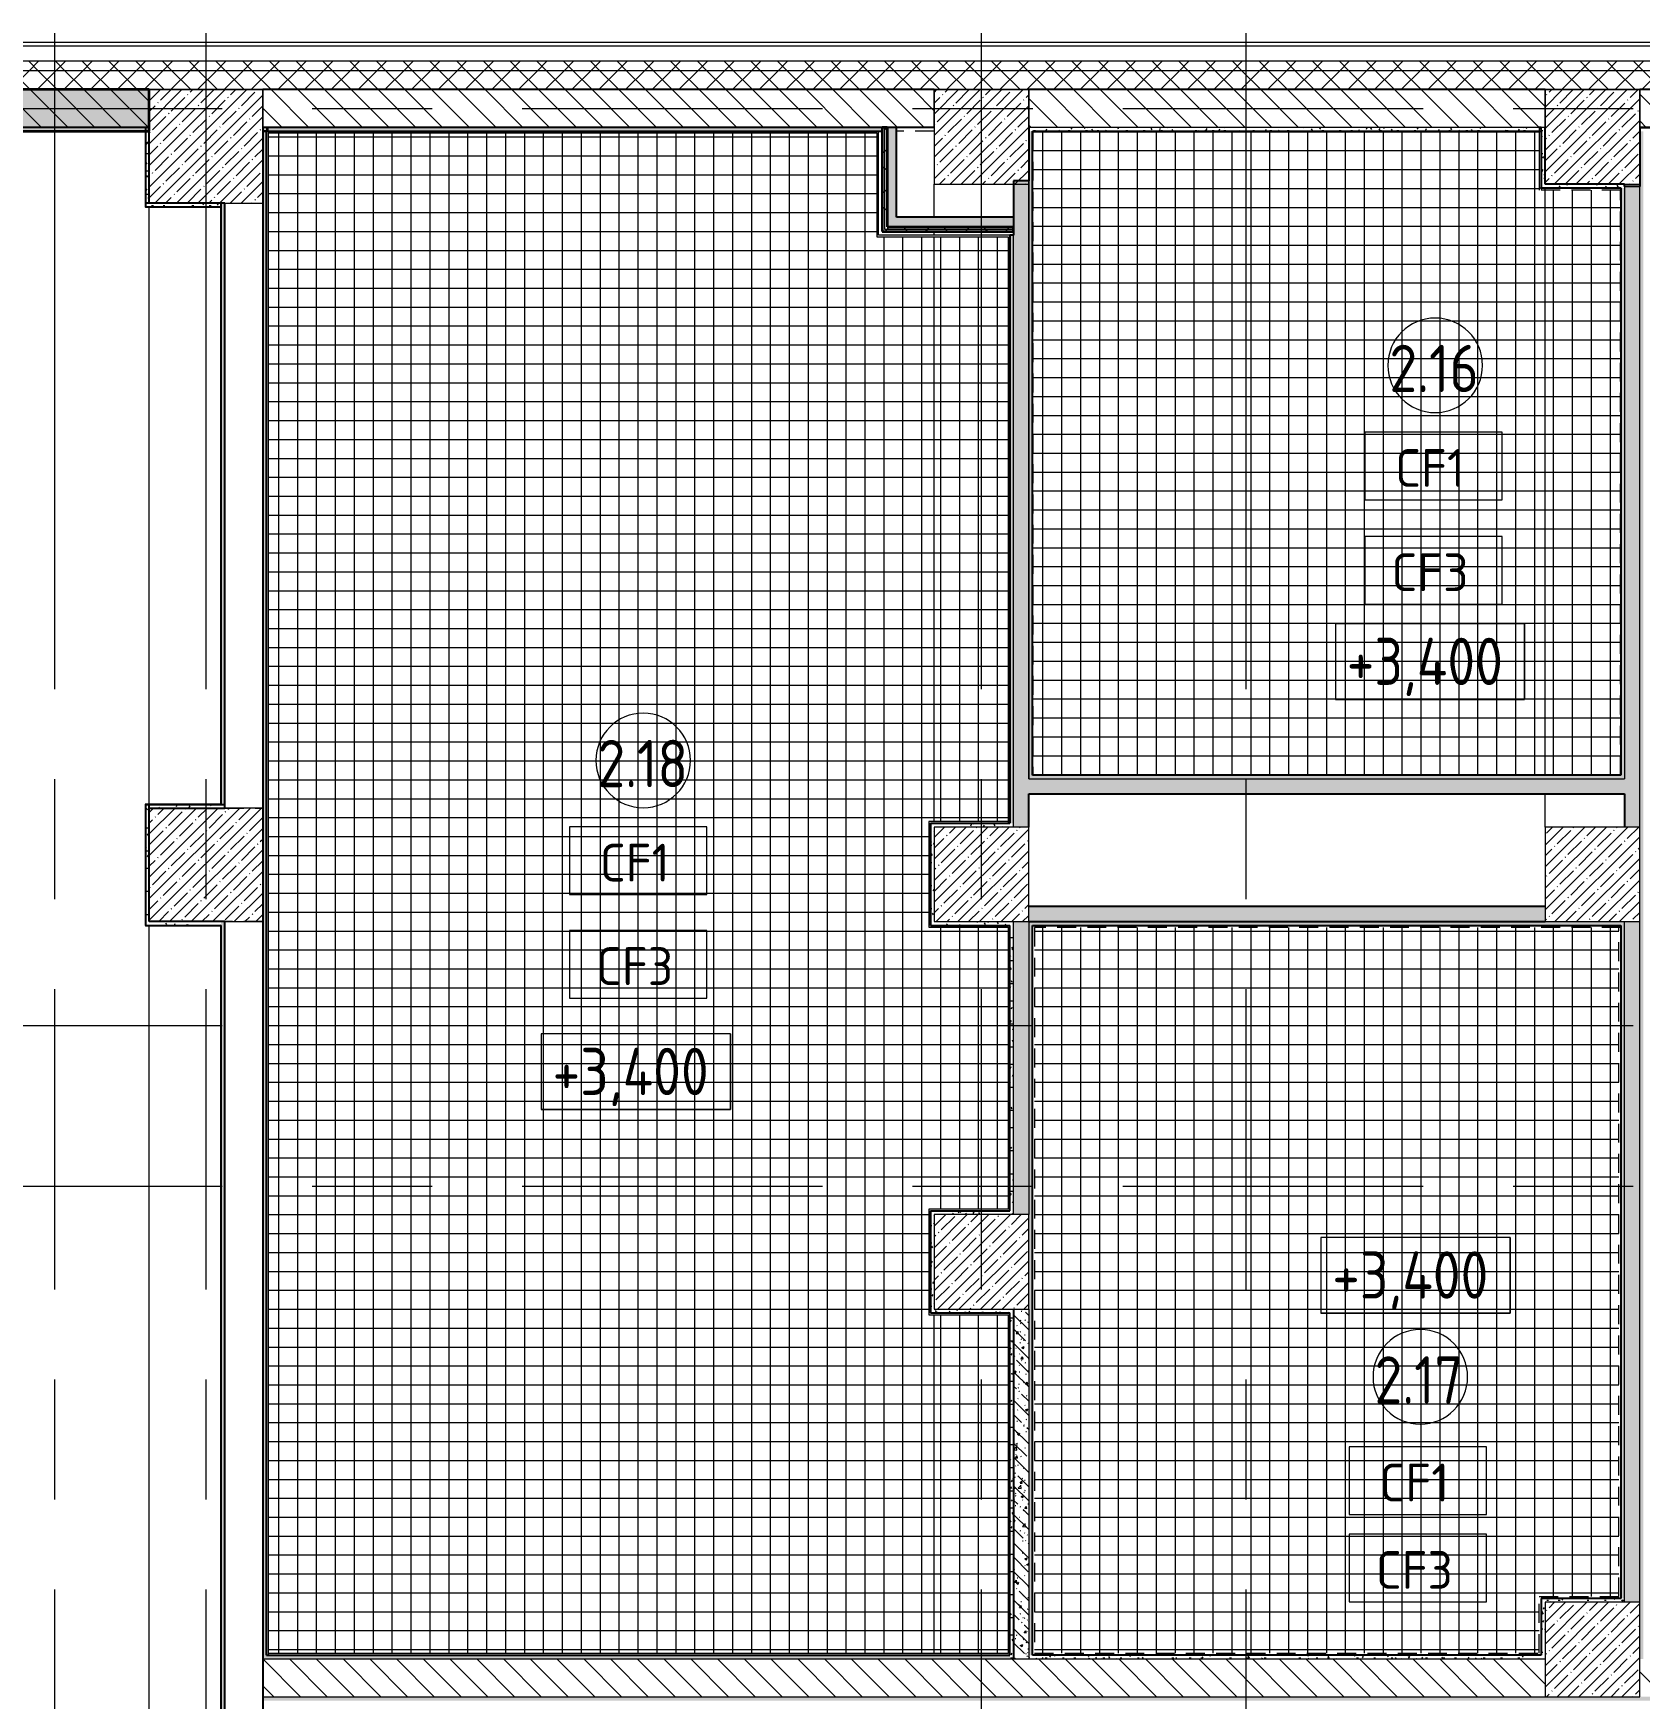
# Model space of a CAD drawing. Header units: millimetres. Extents: x 35146 to 234858, y -8553 to 29000.
# Drawn here: x 65547 to 74040, y 18590 to 27398 of the extents above; entities that cross this region are included whole.
import ezdxf

# ---------------------------------------------------------------- set-up
doc = ezdxf.new("R2010")
doc.units = ezdxf.units.MM
doc.linetypes.add('200_ШТРИХ__ш1_п0_6_', pattern=[160, 100, -60])
doc.linetypes.add('Осевая', pattern=[3175, 635, -476.25, 1587.5, -476.25])
for name, color, linetype, lineweight in [('A-AREA-IDEN', 7, 'Continuous', 9), ('A-CLNG-IDEN', 7, 'Continuous', 9), ('A-DETL-MBND', 7, '200_ШТРИХ__ш1_п0_6_', 9), ('A-FLOR', 7, 'Continuous', 9), ('A-WALL', 7, 'Continuous', 9), ('G-ANNO-DIMS', 7, 'Continuous', 9), ('I-WALL', 7, 'Continuous', 9), ('S-COLS', 7, 'Continuous', 9), ('Оси', 7, 'Continuous', 9), ('Оси-2', 7, 'Осевая', 9)]:
    doc.layers.add(name, color=color, linetype=linetype, lineweight=lineweight)
for name, color, linetype, lineweight, true_color in [('A-WALL-1', 7, 'Continuous', 25, 0x3c3c3c), ('A-WALL-2', 7, 'Continuous', 13, 0x3c3c3c), ('A-WALL-3', 7, 'Continuous', 35, 0x3c3c3c), ('A-WALL-FNSH-1', 7, 'Continuous', 9, 0x3c3c3c), ('A-WALL-FNSH-2', 7, 'Continuous', 13, 0x3c3c3c)]:
    doc.layers.add(name, color=color, linetype=linetype, lineweight=lineweight, true_color=true_color)
doc.styles.add('GOST Common', font='GOST_Common.ttf', dxfattribs={"width": 0.9, "height": 250})
doc.styles.add('GOST Common_1', font='GOST_Common.ttf', dxfattribs={"height": 200})
pattern_1 = [(45, (0, 0), (-57.02463, 57.02463), []), (45, (57.025, 0), (-57.02463, 57.02463), [100.806, -20.161, 3.353, -16.808])]
pattern_2 = [(135, (0, 0), (-70.71068, -70.71068), [])]
pattern_3 = [(135, (0, 0), (-75.43415, -75.43415), [106.68, -17.78, 3.556, -17.78]), (135, (0, 75.39), (-75.43415, -75.43415), []), (50, (0, 0), (127.52922, -11.15758), [13.335, -146.685]), (355, (0, 0), (-24.66966, 133.74002), [10.668, -117.348]), (100.451, (10.63, -0.93), (102.85973, 122.58178), [11.333, -124.663]), (46.184, (0, 35.56), (189.75516, -29.43036), [20.002, -220.027]), (96.636, (15.81, 33.1), (166.1822, 173.1996), [17, -186.995]), (351.184, (0, 35.56), (166.18393, 173.19757), [16.002, -176.022]), (21, (17.78, 26.67), (106.13027, -71.58603), [13.335, -146.685]), (326, (17.78, 26.67), (43.26188, 128.93175), [10.668, -117.348]), (71.451, (26.62, 20.7), (149.39198, 57.34505), [11.333, -124.663]), (37.5, (0, 0), (2.162228, 59.188357), [3.353, -112.573, 3.353, -115.773, -117.793]), (37.5, (0, 0), (2.162228, 59.188357), [-235.052, 3.353, -114.44]), (7.5, (0, 0), (46.773857, 70.12615), [3.353, -64.567, 3.353, -109.906, -44.894]), (7.5, (0, 0), (46.773857, 70.12615), [-181.178, 3.353, -41.542]), (327.5, (-39.65, 0), (94.91367, -4.010093), [3.353, -41.097, 3.353, -135.331, -184.023]), (327.5, (-39.65, 0), (94.91367, -4.010093), [-183.134, 3.353, -180.67]), (317.5, (-57.43, 0), (103.69057, 17.79882), [3.353, -54.432, 3.353, -88.748, -130.683]), (317.5, (-57.43, 0), (103.69057, 17.79882), [-149.885, 3.353, -127.33])]
pattern_4 = [(45, (0, 0), (-70.71068, 70.71068), []), (135, (0, 0), (-70.71068, -70.71068), [])]
pattern_5 = [(0, (0, 0), (121.92, 30.48), [10.058, -81.382, 10.058, -81.382, -487.68]), (0, (0, 0), (121.92, 30.48), [-182.88, 10.058, -172.822, 10.058, -81.382, -213.36]), (0, (0, 0), (121.92, 30.48), [-457.2, 10.058, -50.902, 10.058, -142.342]), (120, (45.72, 15.24), (-87.356454, 90.345817), [10.058, -81.382, 10.058, -81.382, -487.68]), (120, (45.72, 15.24), (-87.356454, 90.345817), [-182.88, 10.058, -172.822, 10.058, -81.382, -213.36]), (120, (45.72, 15.24), (-87.356454, 90.345817), [-457.2, 10.058, -50.902, 10.058, -142.342]), (240, (60.96, 76.2), (-34.563546, -120.825817), [10.058, -81.382, 10.058, -81.382, -487.68]), (240, (60.96, 76.2), (-34.563546, -120.825817), [-182.88, 10.058, -172.822, 10.058, -81.382, -213.36]), (240, (60.96, 76.2), (-34.563546, -120.825817), [-457.2, 10.058, -50.902, 10.058, -142.342])]
pattern_6 = [(45, (0, 0), (-106.06602, 106.06602), []), (135, (0, 0), (-106.06602, -106.06602), [])]

# ---------------------------------------------------------------- blocks, each defined once
blk = doc.blocks.new('BSC_Колонна _Прямоугольная - 500х500-V22-План потолков с обозначением видов отделки и геометрии 2 этажа в осях 12-23')
at = {"layer": 'S-COLS'}
h = blk.add_hatch(dxfattribs=at)
h.set_pattern_fill('FP_31', color=256, style=0, pattern_type=2)
h.set_pattern_definition([(45, (-73790, -22950), (-57.02463, 57.02463), []), (45, (-73732.975, -22950), (-57.02463, 57.02463), [100.806, -20.161, 3.353, -16.808])])
h.paths.add_polyline_path([(-250, -250), (250, -250), (250, 250), (-250, 250)])
for p, q in [((250, 250), (-250, 250)), ((-250, 250), (-250, -250)), ((250, -250), (250, 250)), ((-250, -250), (250, -250))]:
    blk.add_line(p, q, dxfattribs=at)
blk = doc.blocks.new('BSC_Колонна _Прямоугольная - 500х500-V23-План потолков с обозначением видов отделки и геометрии 2 этажа в осях 12-23')
at = {"layer": 'S-COLS'}
h = blk.add_hatch(dxfattribs=at)
h.set_pattern_fill('FP_32', color=256, style=0, pattern_type=2)
h.set_pattern_definition([(45, (-70560, -22950), (-57.02463, 57.02463), []), (45, (-70502.975, -22950), (-57.02463, 57.02463), [100.806, -20.161, 3.353, -16.808])])
h.paths.add_polyline_path([(-250, -250), (250, -250), (250, 250), (-250, 250)])
for p, q in [((250, 250), (-250, 250)), ((-250, 250), (-250, -250)), ((250, -250), (250, 250)), ((-250, -250), (250, -250))]:
    blk.add_line(p, q, dxfattribs=at)
blk = doc.blocks.new('BSC_Колонна _Прямоугольная - 500х500-V29-План потолков с обозначением видов отделки и геометрии 2 этажа в осях 12-23')
at = {"layer": 'S-COLS'}
h = blk.add_hatch(dxfattribs=at)
h.set_pattern_fill('FP_38', color=256, style=0, pattern_type=2)
h.set_pattern_definition([(45, (-70560, -20900), (-57.02463, 57.02463), []), (45, (-70502.975, -20900), (-57.02463, 57.02463), [100.806, -20.161, 3.353, -16.808])])
h.paths.add_polyline_path([(-250, -250), (250, -250), (250, 250), (-250, 250)])
for p, q in [((250, 250), (-250, 250)), ((-250, 250), (-250, -250)), ((250, -250), (250, 250)), ((-250, -250), (250, -250))]:
    blk.add_line(p, q, dxfattribs=at)
blk = doc.blocks.new('BSC_Колонна _Прямоугольная - 500х500-V30-План потолков с обозначением видов отделки и геометрии 2 этажа в осях 12-23')
at = {"layer": 'S-COLS'}
h = blk.add_hatch(dxfattribs=at)
h.set_pattern_fill('FP_39', color=256, style=0, pattern_type=2)
h.set_pattern_definition([(45, (-73790, -18850), (-57.02463, 57.02463), []), (45, (-73732.975, -18850), (-57.02463, 57.02463), [100.806, -20.161, 3.353, -16.808])])
h.paths.add_polyline_path([(-250, -250), (250, -250), (250, 250), (-250, 250), (-250, 13.6)])
for p, q in [((250, 250), (-250, 250)), ((-250, 250), (-250, -250)), ((250, -250), (250, 250)), ((-250, -250), (250, -250))]:
    blk.add_line(p, q, dxfattribs=at)
blk = doc.blocks.new('Марка_Помещения - Номер-25198446-План потолков с обозначением видов отделки и геометрии 2 этажа в осях 12-23')
at = {"layer": 'A-AREA-IDEN'}
for start, end in [(360, 180), (180, 360)]:
    blk.add_arc((0, 0), 2.5, start, end, dxfattribs=at)
blk = doc.blocks.new('М_потолков - Марка_ Имя типа-25382930-План потолков с обозначением видов отделки и геометрии 2 этажа в осях 12-23')
at = {"layer": 'A-CLNG-IDEN'}
for p, q in [((3.625, 1.984375), (-3.625, 1.984375)), ((-3.625, 1.984375), (-3.625, -1.59375)), ((3.625, -1.59375), (3.625, 1.984375)), ((-3.625, -1.59375), (3.625, -1.59375))]:
    blk.add_line(p, q, dxfattribs=at)
blk = doc.blocks.new('Высотные отметки - 10х4_h_-17668695-План потолков с обозначением видов отделки и геометрии 2 этажа в осях 12-23')
at = {"layer": 'G-ANNO-DIMS'}
for p, q in [((-5, 4), (-5, 0)), ((5, 4), (-5, 4)), ((5, 4), (-5, 4)), ((-5, 4), (-5, 0)), ((5, 4), (5, 0)), ((5, 0), (5, 4)), ((5, 0), (-5, 0)), ((-5, 0), (5, 0))]:
    blk.add_line(p, q, dxfattribs=at)

msp = doc.modelspace()

# ---------------------------------------------------------------- hatches: boundary and pattern name
at = {"layer": 'A-DETL-MBND'}
h = msp.add_hatch(dxfattribs=at)
h.set_pattern_fill('FP_62', color=256, style=0, pattern_type=2)
h.set_pattern_definition([(270, (68745, 22850), (100, 6e-15), []), (0, (68745, 22850), (0, 100), [])])
h.paths.add_polyline_path([(70701, 18829), (70701, 20621), (70281, 20621), (70281, 21179), (70701, 21179), (70701, 22671), (70281, 22671), (70281, 23229), (70701, 23229), (70701, 26321), (70006.6, 26321), (70006.6, 26871), (66789, 26871), (66789, 18829), (70549.1, 18829)])
h = msp.add_hatch(dxfattribs=at)
h.set_pattern_fill('FP_60', color=256, style=0, pattern_type=2)
h.set_pattern_definition([(270, (72385, 25177.5), (100, 6e-15), []), (0, (72385, 25177.5), (0, 100), [])])
h.paths.add_polyline_path([(73939, 23476), (73939, 26569), (73509, 26569), (73509, 26879), (70831, 26879), (70831, 23476), (73580.6, 23476)])
h = msp.add_hatch(dxfattribs=at)
h.set_pattern_fill('FP_61', color=256, style=0, pattern_type=2)
h.set_pattern_definition([(270, (72385, 20750), (100, 6e-15), []), (0, (72385, 20750), (0, 100), [])])
h.paths.add_polyline_path([(73509, 18831), (73509, 19131), (73929, 19131), (73929, 22669), (70841, 22669), (70841, 18831), (73481, 18831)])
at = {"layer": 'A-WALL'}
h = msp.add_hatch(dxfattribs=at)
h.set_pattern_fill('FP_20', color=256, style=0, pattern_type=2)
h.set_pattern_definition(pattern_4)
h.paths.add_polyline_path([(84980.7, 27200), (84980.7, 27250), (42010, 27250), (42010, 27200), (82276.5, 27200)])
h = msp.add_hatch(dxfattribs=at)
h.set_pattern_fill('FP_20', color=256, style=0, pattern_type=2)
h.set_pattern_definition(pattern_4)
h.paths.add_polyline_path([(84980.7, 27100), (84980.7, 27200), (42060, 27200), (42060, 27100), (84200, 27100)])
at = {"layer": 'I-WALL'}
h = msp.add_hatch(dxfattribs=at)
h.set_pattern_fill('FP_17', color=256, style=0, pattern_type=2)
h.set_pattern_definition(pattern_1)
h.paths.add_polyline_path([(66140, 26880), (66160, 26880), (66160, 27100), (42760, 27100), (42760, 26880), (64685.5, 26880)])
h = msp.add_hatch(dxfattribs=at)
h.set_pattern_fill('FP_19', color=256, style=0, pattern_type=2)
h.set_pattern_definition(pattern_2)
h.paths.add_polyline_path([(81177, 26900), (84200, 26900), (84200, 27100), (81150, 27100), (81150, 26900)])
h.paths.add_polyline_path([(80629, 26900), (80650, 26900), (80650, 27100), (77250, 27100), (77250, 26900), (79344.6, 26900)])
h.paths.add_polyline_path([(74946.9, 26900), (76750, 26900), (76750, 27100), (74040, 27100), (74040, 26900), (74213.9, 26900)])
h.paths.add_polyline_path([(73509, 26900), (73540, 26900), (73540, 27100), (70810, 27100), (70810, 26900), (73481, 26900)])
h.paths.add_polyline_path([(70310, 26900), (70310, 27100), (66760, 27100), (66760, 26900), (69816.2, 26900)])
h.paths.add_polyline_path([(66160, 26900), (66160, 27100), (50364.8, 27100), (50364.8, 26900), (64685.5, 26900)])
h = msp.add_hatch(dxfattribs=at)
h.set_pattern_fill('FP_45', color=256, style=0, pattern_type=2)
h.set_pattern_definition(pattern_5)
h.paths.add_polyline_path([(66140, 26880), (66140, 26900), (60760, 26900), (60760, 26880), (64685.5, 26880)])
h = msp.add_hatch(dxfattribs=at)
h.set_pattern_fill('FP_45', color=256, style=0, pattern_type=2)
h.set_pattern_definition(pattern_5)
h.paths.add_polyline_path([(66160, 26500), (66160, 26880), (66140, 26879), (66140, 26500)])
h = msp.add_hatch(dxfattribs=at)
h.set_pattern_fill('FP_45', color=256, style=0, pattern_type=2)
h.set_pattern_definition(pattern_5)
h.paths.add_polyline_path([(67617.3, 26880), (70035.6, 26880), (70035.6, 26900), (66760, 26900), (66760, 26880)])
h = msp.add_hatch(dxfattribs=at)
h.set_pattern_fill('FP_45', color=256, style=0, pattern_type=2)
h.set_pattern_definition(pattern_5)
h.paths.add_polyline_path([(66760, 18800), (66780, 18800), (66780, 26880), (66760, 26880), (66760, 18863.6)])
h = msp.add_hatch(dxfattribs=at)
h.set_pattern_fill('FP_55', color=256, style=0, pattern_type=2)
h.set_pattern_definition(pattern_6)
h.paths.add_polyline_path([(70035.6, 26362.5), (70048.1, 26362.5), (70048.1, 26900), (70035.6, 26900), (70035.6, 26375)])
h = msp.add_hatch(dxfattribs=at)
h.set_pattern_fill('FP_55', color=256, style=0, pattern_type=2)
h.set_pattern_definition(pattern_6)
h.paths.add_polyline_path([(70048.1, 26375), (70060.6, 26375), (70060.6, 26900), (70048.1, 26900), (70048.1, 26391.4)])
for points in [[(70060.6, 26425), (70110.6, 26425), (70110.6, 26900), (70060.6, 26900)], [(70549.1, 26375), (70730, 26375), (70730, 26425), (70060.6, 26425), (70060.6, 26375)]]:
    msp.add_hatch(color=256, dxfattribs=at).paths.add_polyline_path(points)
h = msp.add_hatch(dxfattribs=at)
h.set_pattern_fill('FP_45', color=256, style=0, pattern_type=2)
h.set_pattern_definition(pattern_5)
h.paths.add_polyline_path([(73481, 26880), (73520, 26880), (73520, 26900), (70810, 26900), (70810, 26880), (72015.1, 26880)])
h = msp.add_hatch(dxfattribs=at)
h.set_pattern_fill('FP_45', color=256, style=0, pattern_type=2)
h.set_pattern_definition(pattern_5)
h.paths.add_polyline_path([(70830, 23455), (70830, 26880), (70810, 26880), (70810, 23455)])
h = msp.add_hatch(dxfattribs=at)
h.set_pattern_fill('FP_45', color=256, style=0, pattern_type=2)
h.set_pattern_definition(pattern_5)
h.paths.add_polyline_path([(73540, 26600), (73540, 26900), (73520, 26900), (73520, 26600)])
h = msp.add_hatch(dxfattribs=at)
h.set_pattern_fill('FP_45', color=256, style=0, pattern_type=2)
h.set_pattern_definition(pattern_5)
h.paths.add_polyline_path([(74946.9, 26880), (76340, 26880), (76340, 26900), (74040, 26900), (74040, 26880), (74213.9, 26880)])
h = msp.add_hatch(dxfattribs=at)
h.set_pattern_fill('FP_45', color=256, style=0, pattern_type=2)
h.set_pattern_definition(pattern_5)
h.paths.add_polyline_path([(74060, 18800), (74060, 26880), (74040, 26880), (74040, 18800)])
h = msp.add_hatch(dxfattribs=at)
h.set_pattern_fill('FP_24', color=256, style=0, pattern_type=2)
h.set_pattern_definition(pattern_3)
h.paths.add_polyline_path([(70730, 21150), (70810, 21150), (70810, 22700), (70730, 22700), (70730, 21170)])
h.paths.add_polyline_path([(70810, 23200), (70810, 26617.5), (70730, 26617.5), (70730, 23200)])
h = msp.add_hatch(dxfattribs=at)
h.set_pattern_fill('FP_45', color=256, style=0, pattern_type=2)
h.set_pattern_definition(pattern_5)
h.paths.add_polyline_path([(73847.4, 26580), (73960, 26580), (73960, 26600), (73520, 26600), (73520, 26580)])
h = msp.add_hatch(dxfattribs=at)
h.set_pattern_fill('FP_45', color=256, style=0, pattern_type=2)
h.set_pattern_definition(pattern_5)
h.paths.add_polyline_path([(73960, 23475), (73960, 26580), (73940, 26580), (73940, 23475)])
h = msp.add_hatch(dxfattribs=at)
h.set_pattern_fill('FP_24', color=256, style=0, pattern_type=2)
h.set_pattern_definition(pattern_3)
h.paths.add_polyline_path([(74033.8, 19100), (74040, 19100), (74040, 22700), (73960, 22700), (73960, 19100), (73965, 19100)])
h.paths.add_polyline_path([(74040, 23200), (74040, 26587.5), (73960, 26587.5), (73960, 23200), (73970.3, 23200)])
h = msp.add_hatch(dxfattribs=at)
h.set_pattern_fill('FP_45', color=256, style=0, pattern_type=2)
h.set_pattern_definition(pattern_5)
h.paths.add_polyline_path([(66140, 26480), (66540, 26480), (66540, 26500), (66140, 26500)])
h = msp.add_hatch(dxfattribs=at)
h.set_pattern_fill('FP_45', color=256, style=0, pattern_type=2)
h.set_pattern_definition(pattern_5)
h.paths.add_polyline_path([(66540, 23320), (66560, 23320), (66560, 26500), (66540, 26500), (66540, 24654.2)])
h = msp.add_hatch(dxfattribs=at)
h.set_pattern_fill('FP_55', color=256, style=0, pattern_type=2)
h.set_pattern_definition(pattern_6)
h.paths.add_polyline_path([(70549.1, 26350), (70730, 26350), (70730, 26362.5), (70035.6, 26362.5), (70035.6, 26350)])
h = msp.add_hatch(dxfattribs=at)
h.set_pattern_fill('FP_55', color=256, style=0, pattern_type=2)
h.set_pattern_definition(pattern_6)
h.paths.add_polyline_path([(70730, 26362.5), (70730, 26375), (70048.1, 26375), (70048.1, 26362.5), (70549.1, 26362.5)])
h = msp.add_hatch(dxfattribs=at)
h.set_pattern_fill('FP_45', color=256, style=0, pattern_type=2)
h.set_pattern_definition(pattern_5)
h.paths.add_polyline_path([(70710, 23220), (70730, 23220), (70730, 26330), (70710, 26330), (70710, 23229)])
h = msp.add_hatch(dxfattribs=at)
h.set_pattern_fill('FP_24', color=256, style=0, pattern_type=2)
h.set_pattern_definition(pattern_3)
h.paths.add_polyline_path([(72015.1, 23375), (73960, 23375), (73960, 23455), (70810, 23455), (70810, 23375), (71282.1, 23375)])
h = msp.add_hatch(dxfattribs=at)
h.set_pattern_fill('FP_45', color=256, style=0, pattern_type=2)
h.set_pattern_definition(pattern_5)
h.paths.add_polyline_path([(70830, 23455), (73960, 23455), (73960, 23475), (70830, 23475)])
h = msp.add_hatch(dxfattribs=at)
h.set_pattern_fill('FP_45', color=256, style=0, pattern_type=2)
h.set_pattern_definition(pattern_5)
h.paths.add_polyline_path([(66160, 22700), (66160, 23320), (66140, 23320), (66140, 22700)])
h = msp.add_hatch(dxfattribs=at)
h.set_pattern_fill('FP_45', color=256, style=0, pattern_type=2)
h.set_pattern_definition(pattern_5)
h.paths.add_polyline_path([(66160, 23300), (66560, 23300), (66560, 23320), (66160, 23320)])
h = msp.add_hatch(dxfattribs=at)
h.set_pattern_fill('FP_45', color=256, style=0, pattern_type=2)
h.set_pattern_definition(pattern_5)
h.paths.add_polyline_path([(70310, 22700), (70310, 23220), (70290, 23220), (70290, 22700)])
h = msp.add_hatch(dxfattribs=at)
h.set_pattern_fill('FP_45', color=256, style=0, pattern_type=2)
h.set_pattern_definition(pattern_5)
h.paths.add_polyline_path([(70310, 23200), (70730, 23200), (70730, 23220), (70310, 23220)])
h = msp.add_hatch(dxfattribs=at)
h.set_pattern_fill('FP_24', color=256, style=0, pattern_type=2)
h.set_pattern_definition(pattern_3)
h.paths.add_polyline_path([(73540, 22700), (73540, 22780), (70810, 22780), (70810, 22700), (73481, 22700)])
h = msp.add_hatch(dxfattribs=at)
h.set_pattern_fill('FP_45', color=256, style=0, pattern_type=2)
h.set_pattern_definition(pattern_5)
h.paths.add_polyline_path([(66140, 22680), (66540, 22680), (66540, 22700), (66140, 22700)])
h = msp.add_hatch(dxfattribs=at)
h.set_pattern_fill('FP_45', color=256, style=0, pattern_type=2)
h.set_pattern_definition(pattern_5)
h.paths.add_polyline_path([(66540, 17300), (66560, 17300), (66560, 22700), (66540, 22700), (66540, 17320)])
h = msp.add_hatch(dxfattribs=at)
h.set_pattern_fill('FP_45', color=256, style=0, pattern_type=2)
h.set_pattern_definition(pattern_5)
h.paths.add_polyline_path([(70687.8, 22680), (70710, 22680), (70710, 22700), (70290, 22700), (70290, 22680), (70549.1, 22680)])
h = msp.add_hatch(dxfattribs=at)
h.set_pattern_fill('FP_45', color=256, style=0, pattern_type=2)
h.set_pattern_definition(pattern_5)
h.paths.add_polyline_path([(70730, 21170), (70730, 22700), (70710, 22700), (70710, 21170)])
h = msp.add_hatch(dxfattribs=at)
h.set_pattern_fill('FP_45', color=256, style=0, pattern_type=2)
h.set_pattern_definition(pattern_5)
h.paths.add_polyline_path([(70830, 22680), (73940, 22680), (73940, 22700), (70810, 22700), (70810, 22680)])
h = msp.add_hatch(dxfattribs=at)
h.set_pattern_fill('FP_45', color=256, style=0, pattern_type=2)
h.set_pattern_definition(pattern_5)
h.paths.add_polyline_path([(70810, 18820), (70830, 18820), (70830, 22680), (70810, 22680), (70810, 20021.7)])
h = msp.add_hatch(dxfattribs=at)
h.set_pattern_fill('FP_45', color=256, style=0, pattern_type=2)
h.set_pattern_definition(pattern_5)
h.paths.add_polyline_path([(73940, 19120), (73960, 19120), (73960, 22700), (73940, 22700), (73940, 20021.7)])
h = msp.add_hatch(dxfattribs=at)
h.set_pattern_fill('FP_45', color=256, style=0, pattern_type=2)
h.set_pattern_definition(pattern_5)
h.paths.add_polyline_path([(70290, 20650), (70310, 20650), (70310, 21170), (70290, 21170), (70290, 21150)])
h = msp.add_hatch(dxfattribs=at)
h.set_pattern_fill('FP_45', color=256, style=0, pattern_type=2)
h.set_pattern_definition(pattern_5)
h.paths.add_polyline_path([(70549.1, 21150), (70730, 21150), (70730, 21170), (70310, 21170), (70310, 21150)])
h = msp.add_hatch(dxfattribs=at)
h.set_pattern_fill('FP_45', color=256, style=0, pattern_type=2)
h.set_pattern_definition(pattern_5)
h.paths.add_polyline_path([(70290, 20630), (70710, 20630), (70710, 20650), (70290, 20650)])
h = msp.add_hatch(dxfattribs=at)
h.set_pattern_fill('FP_45', color=256, style=0, pattern_type=2)
h.set_pattern_definition(pattern_5)
h.paths.add_polyline_path([(70710, 18800), (70730, 18800), (70730, 20650), (70710, 20650), (70710, 18820)])
h = msp.add_hatch(dxfattribs=at)
h.set_pattern_fill('FP_24', color=256, style=0, pattern_type=2)
h.set_pattern_definition(pattern_3)
h.paths.add_polyline_path([(70730, 18800), (70810, 18800), (70810, 20650), (70730, 20650), (70730, 20021.7)])
h = msp.add_hatch(dxfattribs=at)
h.set_pattern_fill('FP_45', color=256, style=0, pattern_type=2)
h.set_pattern_definition(pattern_5)
h.paths.add_polyline_path([(73520, 18820), (73540, 18820), (73540, 19120), (73520, 19120), (73520, 18863.6)])
h = msp.add_hatch(dxfattribs=at)
h.set_pattern_fill('FP_45', color=256, style=0, pattern_type=2)
h.set_pattern_definition(pattern_5)
h.paths.add_polyline_path([(73960, 19100), (73960, 19120), (73540, 19120), (73540, 19100)])
h = msp.add_hatch(dxfattribs=at)
h.set_pattern_fill('FP_19', color=256, style=0, pattern_type=2)
h.set_pattern_definition(pattern_2)
h.paths.add_polyline_path([(84200, 18600), (84200, 18800), (79080, 18800), (79080, 18600), (83742.4, 18600)])
h.paths.add_polyline_path([(77878.7, 18600), (78580, 18600), (78580, 18800), (74040, 18799.5), (74040, 18600), (76412.8, 18600)])
h.paths.add_polyline_path([(73540, 18600), (73540, 18800), (66760, 18800), (66760, 18600), (73481, 18600)])
h = msp.add_hatch(dxfattribs=at)
h.set_pattern_fill('FP_45', color=256, style=0, pattern_type=2)
h.set_pattern_definition(pattern_5)
h.paths.add_polyline_path([(67617.3, 18800), (70710, 18800), (70710, 18820), (66780, 18820), (66780, 18800)])
h = msp.add_hatch(dxfattribs=at)
h.set_pattern_fill('FP_45', color=256, style=0, pattern_type=2)
h.set_pattern_definition(pattern_5)
h.paths.add_polyline_path([(72015.1, 18800), (73540, 18800), (73540, 18820), (70810, 18820), (70810, 18800)])
h = msp.add_hatch(dxfattribs=at)
h.set_pattern_fill('FP_45', color=256, style=0, pattern_type=2)
h.set_pattern_definition(pattern_5)
h.paths.add_polyline_path([(84459, 18580), (84460, 18580), (84460, 18600), (66760, 18600), (66760, 18580), (84200, 18580)])
at = {"layer": 'S-COLS'}
h = msp.add_hatch(dxfattribs=at)
h.set_pattern_fill('FP_17', color=256, style=0, pattern_type=2)
h.set_pattern_definition(pattern_1)
h.paths.add_polyline_path([(66760, 26500), (66760, 27100), (66160, 27100), (66160, 26500)])
h = msp.add_hatch(dxfattribs=at)
h.set_pattern_fill('FP_17', color=256, style=0, pattern_type=2)
h.set_pattern_definition(pattern_1)
h.paths.add_polyline_path([(70810, 26600), (70810, 27100), (70310, 27100), (70310, 26600), (70549.1, 26600)])
h = msp.add_hatch(dxfattribs=at)
h.set_pattern_fill('FP_17', color=256, style=0, pattern_type=2)
h.set_pattern_definition(pattern_1)
h.paths.add_polyline_path([(73847.4, 26600), (74040, 26600), (74040, 27100), (73540, 27100), (73540, 26600)])
h = msp.add_hatch(dxfattribs=at)
h.set_pattern_fill('FP_17', color=256, style=0, pattern_type=2)
h.set_pattern_definition(pattern_1)
h.paths.add_polyline_path([(66160, 22700), (66760, 22700), (66760, 23300), (66160, 23300)])

# ---------------------------------------------------------------- linework, layer by layer
at = {"layer": 'A-DETL-MBND'}
for p, q in [((70310, 26880), (70110.6, 26880)), ((73509, 26879), (70831, 26879)), ((70831, 26879), (70831, 23476)), ((73509, 26580), (73509, 26569)), ((73940, 26569), (73509, 26569)), ((73939, 23476), (73939, 26569)), ((66560, 26500), (66760, 26500)), ((70831, 23476), (73939, 23476)), ((66560, 23300), (66760, 23300)), ((66760, 22700), (66560, 22700)), ((73940, 22669), (70841, 22669)), ((70841, 22669), (70841, 18831)), ((73929, 19131), (73929, 22669)), ((66760, 20021.7), (66760, 17705.4)), ((73509, 18831), (73509, 19131)), ((73509, 19131), (73940, 19131)), ((70841, 18831), (73509, 18831))]:
    msp.add_line(p, q, dxfattribs=at)
at = {"layer": 'A-FLOR'}
for p, q in [((70310, 26425), (70310, 26600)), ((70310, 26600), (70730, 26600)), ((73540, 23475), (73540, 26580)), ((73960, 26600), (74040, 26600)), ((66160, 23320), (66160, 26480)), ((66560, 26500), (66760, 26500)), ((70310, 26330), (70310, 26350)), ((70310, 23229), (70310, 26321)), ((73540, 23200), (73540, 23375)), ((66760, 23300), (66560, 23300)), ((73960, 23200), (73540, 23200)), ((66160, 17320), (66160, 22680)), ((66560, 22700), (66760, 22700)), ((70310, 18829), (70310, 20621))]:
    msp.add_line(p, q, dxfattribs=at)
at = {"layer": 'A-WALL'}
for p, q in [((84980.7, 27250), (42010, 27250)), ((84980.7, 27200), (42060, 27200)), ((66760, 27100), (66760, 26900)), ((70310, 26900), (70310, 27100)), ((70810, 27100), (70810, 26900)), ((73540, 26900), (73540, 27100)), ((74040, 27100), (74040, 26900)), ((70048.1, 26900), (70048.1, 26362.5)), ((73540, 26900), (70810, 26900)), ((70810, 23455), (70810, 26617.5)), ((70810, 26617.5), (70810, 23455)), ((73960, 26587.5), (73960, 23455)), ((74040, 23200), (74040, 26587.5)), ((70048.1, 26362.5), (70730, 26362.5)), ((70730, 23200), (70730, 26330)), ((70810, 23455), (73960, 23455)), ((70730, 21150), (70730, 22700)), ((70810, 22700), (70810, 21150)), ((73960, 19100), (73960, 22700)), ((74040, 19100), (74040, 22700)), ((70810, 20650), (70810, 18800)), ((66760, 18800), (73540, 18800)), ((66760, 18600), (73540, 18600))]:
    msp.add_line(p, q, dxfattribs=at)
at = {"layer": 'A-WALL-1'}
for p, q in [((66160, 27100), (50364.8, 27100)), ((70310, 27100), (66760, 27100)), ((73540, 27100), (70810, 27100)), ((76750, 27100), (74040, 27100)), ((66160, 26900), (48781.3, 26900)), ((66140, 26880), (60780, 26880)), ((66140, 26900), (66140, 26480)), ((66160, 26500), (66160, 26880)), ((70310, 26900), (66760, 26900)), ((66760, 26900), (66760, 17300)), ((66760, 26880), (70035.6, 26880)), ((66780, 26880), (66760, 26880)), ((66780, 18820), (66780, 26880)), ((70110.6, 26900), (70060.6, 26900)), ((70110.6, 26425), (70110.6, 26900)), ((70810, 26900), (70810, 26617.5)), ((70830, 26880), (73520, 26880)), ((70830, 23475), (70830, 26880)), ((73520, 26900), (73509, 26900)), ((73520, 26880), (73520, 26580)), ((73540, 26600), (73540, 26900)), ((74040, 26900), (76750, 26900)), ((76340, 26900), (74040, 26900)), ((74040, 26900), (74040, 26587.5)), ((70730, 26617.5), (70730, 26330)), ((70810, 26617.5), (70730, 26617.5)), ((73520, 26580), (73940, 26580)), ((73960, 26600), (73540, 26600)), ((73940, 26580), (73940, 23475)), ((73960, 26587.5), (73960, 26600)), ((74040, 26587.5), (73960, 26587.5)), ((66560, 26500), (66140, 26500)), ((66140, 26480), (66540, 26480)), ((66540, 23321), (66540, 26500)), ((66560, 23300), (66560, 26500)), ((70730, 26425), (70110.6, 26425)), ((70730, 26330), (70710, 26330)), ((70710, 26330), (70710, 23220)), ((73940, 23475), (70830, 23475)), ((70810, 23375), (73960, 23375)), ((70810, 23200), (70810, 23375)), ((73960, 23375), (73960, 23200)), ((66140, 23320), (66140, 22680)), ((66140, 23320), (66560, 23320)), ((66160, 22700), (66160, 23320)), ((66160, 23300), (66560, 23300)), ((66540, 23320), (66540, 23321)), ((70290, 23220), (70290, 22680)), ((70290, 23220), (70710, 23220)), ((73540, 22780), (70810, 22780)), ((66140, 22680), (66540, 22680)), ((66560, 22700), (66160, 22700)), ((66540, 17320), (66540, 22680)), ((66560, 17300), (66560, 22700)), ((70290, 22680), (70710, 22680)), ((70710, 21170), (70710, 22680)), ((70810, 22700), (73540, 22700)), ((70830, 22680), (73940, 22680)), ((70830, 18820), (70830, 22680)), ((73940, 22680), (73940, 19120)), ((70290, 21170), (70290, 20630)), ((70290, 21170), (70710, 21170)), ((70290, 20630), (70710, 20630)), ((70710, 18820), (70710, 20630)), ((70730, 20650), (70730, 18800)), ((73520, 19120), (73520, 18820)), ((73940, 19120), (73520, 19120)), ((66780, 18820), (70710, 18820)), ((73520, 18820), (70830, 18820))]:
    msp.add_line(p, q, dxfattribs=at)
at = {"layer": 'A-WALL-2'}
for p, q in [((84980.7, 27330), (41930, 27330)), ((66160, 27100), (66760, 27100)), ((70310, 27100), (70810, 27100)), ((73540, 27100), (74040, 27100))]:
    msp.add_line(p, q, dxfattribs=at)
at = {"layer": 'A-WALL-3'}
for p, q in [((66160, 27100), (42760, 27100)), ((66160, 26880), (66160, 27100)), ((42760, 26880), (66160, 26880)), ((70060.6, 26900), (70035.6, 26900)), ((70035.6, 26900), (70035.6, 26350)), ((70060.6, 26900), (70060.6, 26375)), ((70035.6, 26350), (70730, 26350)), ((70060.6, 26375), (70730, 26375)), ((70730, 26350), (70730, 26375))]:
    msp.add_line(p, q, dxfattribs=at)
at = {"layer": 'A-WALL-FNSH-1'}
msp.add_line((84980.7, 27350), (41910, 27350), dxfattribs=at)
at = {"layer": 'A-WALL-FNSH-2'}
for p, q in [((60781, 26879), (66140, 26879)), ((66139, 26879.5), (66139, 26479)), ((66140, 26879.5), (66139, 26879.5)), ((66780, 26900), (66780, 26880)), ((66789, 26880), (66789, 26900)), ((66789, 26871), (70006.6, 26871)), ((66789, 26871), (66789, 18820)), ((70006.6, 26871), (70006.6, 26321)), ((70015.6, 26330), (70015.6, 26880)), ((73509, 26900), (73509, 26580)), ((73519, 26900), (73519, 26574.5)), ((73520, 26574.5), (73520, 26900)), ((73509, 26580), (73520, 26580)), ((73519, 26574.5), (73520, 26574.5)), ((66540, 26479), (66139, 26479)), ((66140, 26479), (66140, 26480)), ((66539, 26479), (66539, 23320)), ((70006.6, 26321), (70701, 26321)), ((70710, 26330), (70015.6, 26330)), ((70701, 26321), (70701, 23220)), ((66540, 23321), (66139, 23321)), ((66139, 23321), (66139, 22679)), ((70710, 23229), (70281, 23229)), ((70281, 23229), (70281, 22671)), ((66139, 22679), (66539, 22679)), ((66539, 22679), (66539, 17321)), ((70281, 22671), (70701, 22671)), ((70701, 22671), (70701, 21179)), ((70701, 21179), (70281, 21179)), ((70281, 21179), (70281, 20621)), ((70281, 20621), (70701, 20621)), ((70701, 20621), (70701, 18829)), ((70701, 18829), (66789, 18829))]:
    msp.add_line(p, q, dxfattribs=at)
at = {"layer": 'G-ANNO-DIMS'}
msp.add_line((72946.7, 23874.5), (72931.3, 23874.5), dxfattribs=at)
at = {"layer": 'S-COLS'}
for p, q in [((66760, 27100), (66160, 27100)), ((66160, 27100), (66160, 26900)), ((66760, 26900), (66760, 27100)), ((70810, 27100), (70310, 27100)), ((70310, 27100), (70310, 26900)), ((70810, 26900), (70810, 27100)), ((74040, 27100), (73540, 27100)), ((73540, 27100), (73540, 26900)), ((74040, 26900), (74040, 27100)), ((66160, 26900), (66160, 26500)), ((66760, 26500), (66760, 26900)), ((70310, 26900), (70310, 26600)), ((70810, 26600), (70810, 26900)), ((73540, 26900), (73540, 26600)), ((74040, 26600), (74040, 26900)), ((70310, 26600), (70810, 26600)), ((73540, 26600), (74040, 26600)), ((66160, 26500), (66760, 26500)), ((66760, 23300), (66160, 23300)), ((66160, 23300), (66160, 22700)), ((66760, 22700), (66760, 23300)), ((66160, 22700), (66760, 22700))]:
    msp.add_line(p, q, dxfattribs=at)
at = {"layer": 'Оси'}
for p, q in [((65660, 24898.1), (65660, 27398.1)), ((66460, 24898.1), (66460, 27398.1)), ((70560, 24898.1), (70560, 27398.1)), ((71960, 24898.1), (71960, 27398.1))]:
    msp.add_line(p, q, dxfattribs=at)
at = {"layer": 'Оси-2'}
for p, q in [((38446.2, 27000), (82200, 27000)), ((65660, 593.7), (65660, 24898.1)), ((66460, 593.7), (66460, 24898.1)), ((70560, 593.7), (70560, 24898.1)), ((71960, 593.7), (71960, 24898.1)), ((38446.2, 22150), (82200, 22150)), ((38446.2, 21300), (82200, 21300))]:
    msp.add_line(p, q, dxfattribs=at)

# ---------------------------------------------------------------- block references
at = {"layer": 'A-AREA-IDEN', "xscale": 99.99999999999993, "yscale": 99.99999999999993, "zscale": 99.99999999999993}
for p in [(72958.8, 25642), (68771.5, 23552.3), (72880.1, 20292.2)]:
    msp.add_blockref('Марка_Помещения - Номер-25198446-План потолков с обозначением видов отделки и геометрии 2 этажа в осях 12-23', p, dxfattribs=at)
at = {"layer": 'A-CLNG-IDEN', "xscale": 99.99999999999993, "yscale": 99.99999999999993, "zscale": 99.99999999999993}
for p in [(72949.9, 25089.5), (72949.9, 24537.8), (68745, 23001.9), (68745, 22454.6), (72867.4, 19723.5), (72867.4, 19261.3)]:
    msp.add_blockref('М_потолков - Марка_ Имя типа-25382930-План потолков с обозначением видов отделки и геометрии 2 этажа в осях 12-23', p, dxfattribs=at)
at = {"layer": 'G-ANNO-DIMS', "xscale": 99.99999999999993, "yscale": 99.99999999999993, "zscale": 99.99999999999993}
for p in [(72931.3, 23874.5), (68732.3, 21705.7), (72854.4, 20629.1)]:
    msp.add_blockref('Высотные отметки - 10х4_h_-17668695-План потолков с обозначением видов отделки и геометрии 2 этажа в осях 12-23', p, dxfattribs=at)
at = {"layer": 'S-COLS'}
for name, p in [('BSC_Колонна _Прямоугольная - 500х500-V23-План потолков с обозначением видов отделки и геометрии 2 этажа в осях 12-23', (70560, 22950)), ('BSC_Колонна _Прямоугольная - 500х500-V22-План потолков с обозначением видов отделки и геометрии 2 этажа в осях 12-23', (73790, 22950)), ('BSC_Колонна _Прямоугольная - 500х500-V29-План потолков с обозначением видов отделки и геометрии 2 этажа в осях 12-23', (70560, 20900)), ('BSC_Колонна _Прямоугольная - 500х500-V30-План потолков с обозначением видов отделки и геометрии 2 этажа в осях 12-23', (73790, 18850))]:
    msp.add_blockref(name, p, dxfattribs=at)

# ---------------------------------------------------------------- texts
at = {"layer": 'A-AREA-IDEN', "char_height": 250, "width": 606.076, "attachment_point": 1, "style": 'GOST Common'}
for s, insert in [('2.16', (72716.9, 25750.6)), ('2.18', (68529.6, 23660.9)), ('2.17', (72638.2, 20400.8))]:
    msp.add_mtext(s, dxfattribs=dict(at, insert=insert))
at = {"layer": 'A-CLNG-IDEN', "char_height": 200, "attachment_point": 1, "style": 'GOST Common_1'}
for s, insert, width in [('CF1', (72747.1, 25199.2), 472.996), ('CF3', (72727.1, 24647.6), 521.097), ('CF1', (68542.2, 23111.6), 472.996), ('CF3', (68522.2, 22564.3), 521.097), ('CF1', (72664.5, 19833.2), 472.996), ('CF3', (72644.5, 19371.1), 521.097)]:
    msp.add_mtext(s, dxfattribs=dict(at, insert=insert, width=width))
at = {"layer": 'G-ANNO-DIMS', "char_height": 250, "width": 1055.976, "attachment_point": 1, "line_spacing_factor": 1.022761, "style": 'GOST Common'}
for insert in [(72491.3, 24201.2), (68292.3, 22032.4), (72414.4, 20955.8)]:
    msp.add_mtext('+3,400', dxfattribs=dict(at, insert=insert))

doc.saveas('drawing.dxf')
